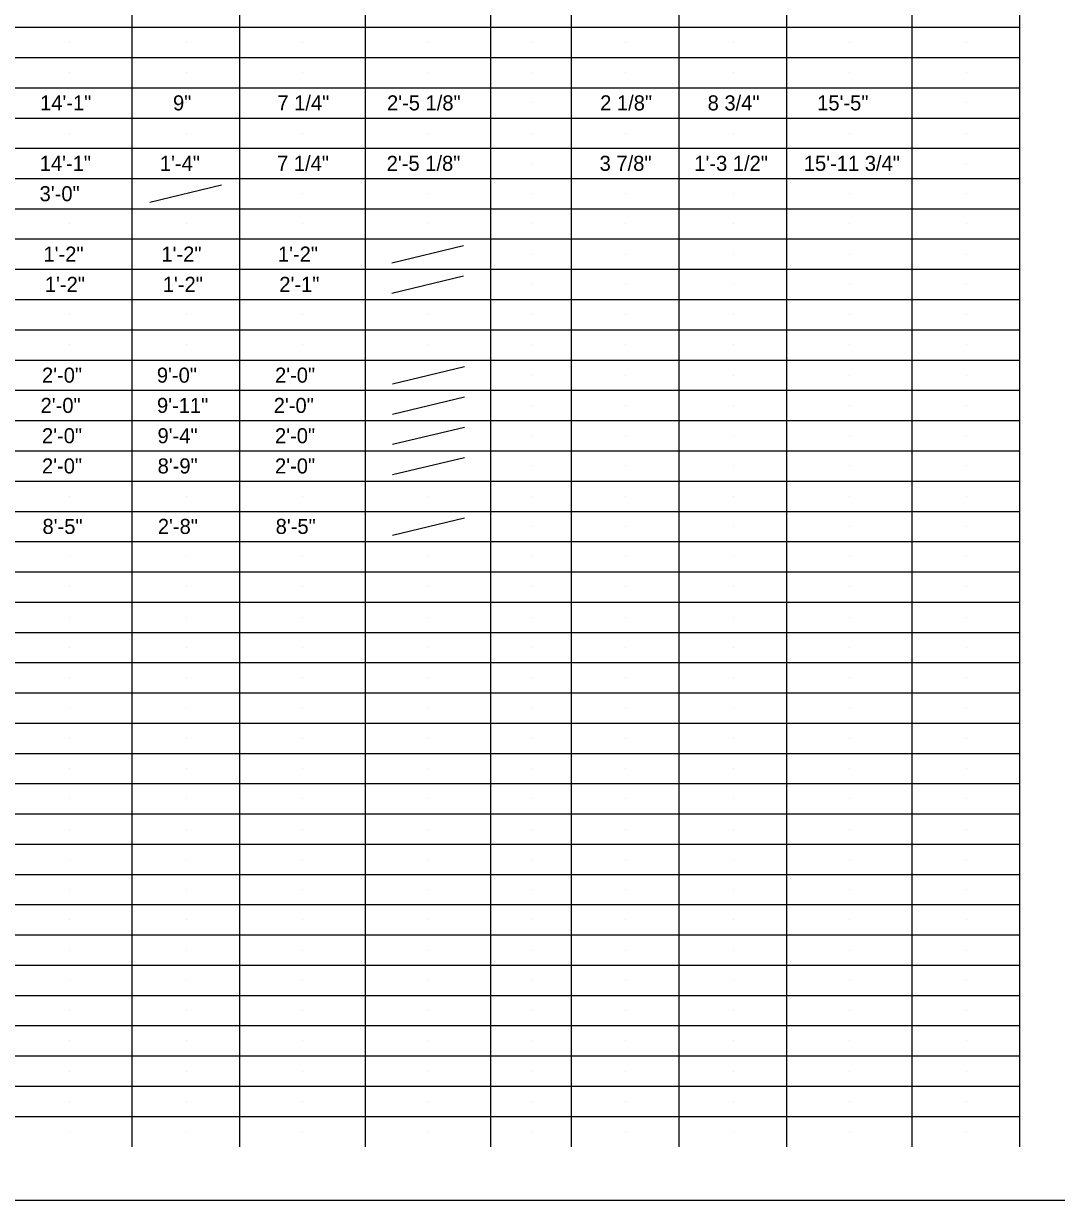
# Model space of a CAD drawing. Extents: x 0 to 34, y 0 to 22.
# Drawn here: x 8.82 to 18.42, y 0 to 10.94 of the extents above; entities that cross this region are included whole.
import ezdxf

# ---------------------------------------------------------------- set-up
doc = ezdxf.new("R2010")
doc.units = 0
for name, color, linetype in [('BR_P_Gen_Text', 7, 'Continuous'), ('SC_Scratch1', 7, 'Continuous'), ('SH_Border', 7, 'Continuous'), ('SH_Cut_Line', 7, 'Continuous')]:
    doc.layers.add(name, color=color, linetype=linetype)

msp = doc.modelspace()

# ---------------------------------------------------------------- linework, layer by layer
at = {"layer": 'BR_P_Gen_Text'}
for p, q in [((9.996, 9.279), (10.663, 9.44)), ((12.246, 8.717), (12.913, 8.877)), ((12.246, 8.435), (12.913, 8.596)), ((12.253, 7.592), (12.92, 7.752)), ((12.253, 7.31), (12.92, 7.471)), ((12.253, 7.029), (12.92, 7.19)), ((12.253, 6.748), (12.92, 6.908)), ((12.253, 6.185), (12.92, 6.346))]:
    msp.add_line(p, q, dxfattribs=at)
at = {"layer": 'SC_Scratch1'}
for p, q in [((9.25, 10.766), (9.25, 10.766)), ((10.333, 10.766), (10.333, 10.766)), ((11.417, 10.766), (11.417, 10.766)), ((12.583, 10.766), (12.583, 10.766)), ((13.542, 10.766), (13.542, 10.766)), ((14.417, 10.766), (14.417, 10.766)), ((15.417, 10.766), (15.417, 10.766)), ((16.5, 10.766), (16.5, 10.766)), ((17.583, 10.766), (17.583, 10.766)), ((9.25, 10.484), (9.25, 10.484)), ((10.333, 10.484), (10.333, 10.484)), ((11.417, 10.484), (11.417, 10.484)), ((12.583, 10.484), (12.583, 10.484)), ((13.542, 10.484), (13.542, 10.484)), ((14.417, 10.484), (14.417, 10.484)), ((15.417, 10.484), (15.417, 10.484)), ((16.5, 10.484), (16.5, 10.484)), ((17.583, 10.484), (17.583, 10.484)), ((9.25, 10.203), (9.25, 10.203)), ((10.333, 10.203), (10.333, 10.203)), ((11.417, 10.203), (11.417, 10.203)), ((12.583, 10.203), (12.583, 10.203)), ((13.542, 10.203), (13.542, 10.203)), ((14.417, 10.203), (14.417, 10.203)), ((15.417, 10.203), (15.417, 10.203)), ((16.5, 10.203), (16.5, 10.203)), ((17.583, 10.203), (17.583, 10.203)), ((9.25, 9.922), (9.25, 9.922)), ((10.333, 9.922), (10.333, 9.922)), ((11.417, 9.922), (11.417, 9.922)), ((12.583, 9.922), (12.583, 9.922)), ((13.542, 9.922), (13.542, 9.922)), ((14.417, 9.922), (14.417, 9.922)), ((15.417, 9.922), (15.417, 9.922)), ((16.5, 9.922), (16.5, 9.922)), ((17.583, 9.922), (17.583, 9.922)), ((9.25, 9.641), (9.25, 9.641)), ((10.333, 9.641), (10.333, 9.641)), ((11.417, 9.641), (11.417, 9.641)), ((12.583, 9.641), (12.583, 9.641)), ((13.542, 9.641), (13.542, 9.641)), ((14.417, 9.641), (14.417, 9.641)), ((15.417, 9.641), (15.417, 9.641)), ((16.5, 9.641), (16.5, 9.641)), ((17.583, 9.641), (17.583, 9.641)), ((9.25, 9.359), (9.25, 9.359)), ((10.333, 9.359), (10.333, 9.359)), ((11.417, 9.359), (11.417, 9.359)), ((12.583, 9.359), (12.583, 9.359)), ((13.542, 9.359), (13.542, 9.359)), ((14.417, 9.359), (14.417, 9.359)), ((15.417, 9.359), (15.417, 9.359)), ((16.5, 9.359), (16.5, 9.359)), ((17.583, 9.359), (17.583, 9.359)), ((9.25, 9.078), (9.25, 9.078)), ((10.333, 9.078), (10.333, 9.078)), ((11.417, 9.078), (11.417, 9.078)), ((12.583, 9.078), (12.583, 9.078)), ((13.542, 9.078), (13.542, 9.078)), ((14.417, 9.078), (14.417, 9.078)), ((15.417, 9.078), (15.417, 9.078)), ((16.5, 9.078), (16.5, 9.078)), ((17.583, 9.078), (17.583, 9.078)), ((9.25, 8.797), (9.25, 8.797)), ((10.333, 8.797), (10.333, 8.797)), ((11.417, 8.797), (11.417, 8.797)), ((12.583, 8.797), (12.583, 8.797)), ((13.542, 8.797), (13.542, 8.797)), ((14.417, 8.797), (14.417, 8.797)), ((15.417, 8.797), (15.417, 8.797)), ((16.5, 8.797), (16.5, 8.797)), ((17.583, 8.797), (17.583, 8.797)), ((9.25, 8.516), (9.25, 8.516)), ((10.333, 8.516), (10.333, 8.516)), ((11.417, 8.516), (11.417, 8.516)), ((12.583, 8.516), (12.583, 8.516)), ((13.542, 8.516), (13.542, 8.516)), ((14.417, 8.516), (14.417, 8.516)), ((15.417, 8.516), (15.417, 8.516)), ((16.5, 8.516), (16.5, 8.516)), ((17.583, 8.516), (17.583, 8.516)), ((9.25, 8.234), (9.25, 8.234)), ((10.333, 8.234), (10.333, 8.234)), ((11.417, 8.234), (11.417, 8.234)), ((12.583, 8.234), (12.583, 8.234)), ((13.542, 8.234), (13.542, 8.234)), ((14.417, 8.234), (14.417, 8.234)), ((15.417, 8.234), (15.417, 8.234)), ((16.5, 8.234), (16.5, 8.234)), ((17.583, 8.234), (17.583, 8.234)), ((9.25, 7.953), (9.25, 7.953)), ((10.333, 7.953), (10.333, 7.953)), ((11.417, 7.953), (11.417, 7.953)), ((12.583, 7.953), (12.583, 7.953)), ((13.542, 7.953), (13.542, 7.953)), ((14.417, 7.953), (14.417, 7.953)), ((15.417, 7.953), (15.417, 7.953)), ((16.5, 7.953), (16.5, 7.953)), ((17.583, 7.953), (17.583, 7.953)), ((9.25, 7.672), (9.25, 7.672)), ((10.333, 7.672), (10.333, 7.672)), ((11.417, 7.672), (11.417, 7.672)), ((12.583, 7.672), (12.583, 7.672)), ((13.542, 7.672), (13.542, 7.672)), ((14.417, 7.672), (14.417, 7.672)), ((15.417, 7.672), (15.417, 7.672)), ((16.5, 7.672), (16.5, 7.672)), ((17.583, 7.672), (17.583, 7.672)), ((9.25, 7.391), (9.25, 7.391)), ((10.333, 7.391), (10.333, 7.391)), ((11.417, 7.391), (11.417, 7.391)), ((12.583, 7.391), (12.583, 7.391)), ((13.542, 7.391), (13.542, 7.391)), ((14.417, 7.391), (14.417, 7.391)), ((15.417, 7.391), (15.417, 7.391)), ((16.5, 7.391), (16.5, 7.391)), ((17.583, 7.391), (17.583, 7.391)), ((9.25, 7.109), (9.25, 7.109)), ((10.333, 7.109), (10.333, 7.109)), ((11.417, 7.109), (11.417, 7.109)), ((12.583, 7.109), (12.583, 7.109)), ((13.542, 7.109), (13.542, 7.109)), ((14.417, 7.109), (14.417, 7.109)), ((15.417, 7.109), (15.417, 7.109)), ((16.5, 7.109), (16.5, 7.109)), ((17.583, 7.109), (17.583, 7.109)), ((9.25, 6.828), (9.25, 6.828)), ((10.333, 6.828), (10.333, 6.828)), ((11.417, 6.828), (11.417, 6.828)), ((12.583, 6.828), (12.583, 6.828)), ((13.542, 6.828), (13.542, 6.828)), ((14.417, 6.828), (14.417, 6.828)), ((15.417, 6.828), (15.417, 6.828)), ((16.5, 6.828), (16.5, 6.828)), ((17.583, 6.828), (17.583, 6.828)), ((9.25, 6.547), (9.25, 6.547)), ((10.333, 6.547), (10.333, 6.547)), ((11.417, 6.547), (11.417, 6.547)), ((12.583, 6.547), (12.583, 6.547)), ((13.542, 6.547), (13.542, 6.547)), ((14.417, 6.547), (14.417, 6.547)), ((15.417, 6.547), (15.417, 6.547)), ((16.5, 6.547), (16.5, 6.547)), ((17.583, 6.547), (17.583, 6.547)), ((9.25, 6.266), (9.25, 6.266)), ((10.333, 6.266), (10.333, 6.266)), ((11.417, 6.266), (11.417, 6.266)), ((12.583, 6.266), (12.583, 6.266)), ((13.542, 6.266), (13.542, 6.266)), ((14.417, 6.266), (14.417, 6.266)), ((15.417, 6.266), (15.417, 6.266)), ((16.5, 6.266), (16.5, 6.266)), ((17.583, 6.266), (17.583, 6.266)), ((9.25, 5.984), (9.25, 5.984)), ((10.333, 5.984), (10.333, 5.984)), ((11.417, 5.984), (11.417, 5.984)), ((12.583, 5.984), (12.583, 5.984)), ((13.542, 5.984), (13.542, 5.984)), ((14.417, 5.984), (14.417, 5.984)), ((15.417, 5.984), (15.417, 5.984)), ((16.5, 5.984), (16.5, 5.984)), ((17.583, 5.984), (17.583, 5.984)), ((9.25, 5.703), (9.25, 5.703)), ((10.333, 5.703), (10.333, 5.703)), ((11.417, 5.703), (11.417, 5.703)), ((12.583, 5.703), (12.583, 5.703)), ((13.542, 5.703), (13.542, 5.703)), ((14.417, 5.703), (14.417, 5.703)), ((15.417, 5.703), (15.417, 5.703)), ((16.5, 5.703), (16.5, 5.703)), ((17.583, 5.703), (17.583, 5.703)), ((9.25, 5.422), (9.25, 5.422)), ((10.333, 5.422), (10.333, 5.422)), ((11.417, 5.422), (11.417, 5.422)), ((12.583, 5.422), (12.583, 5.422)), ((13.542, 5.422), (13.542, 5.422)), ((14.417, 5.422), (14.417, 5.422)), ((15.417, 5.422), (15.417, 5.422)), ((16.5, 5.422), (16.5, 5.422)), ((17.583, 5.422), (17.583, 5.422)), ((9.25, 5.141), (9.25, 5.141)), ((10.333, 5.141), (10.333, 5.141)), ((11.417, 5.141), (11.417, 5.141)), ((12.583, 5.141), (12.583, 5.141)), ((13.542, 5.141), (13.542, 5.141)), ((14.417, 5.141), (14.417, 5.141)), ((15.417, 5.141), (15.417, 5.141)), ((16.5, 5.141), (16.5, 5.141)), ((17.583, 5.141), (17.583, 5.141)), ((9.25, 4.859), (9.25, 4.859)), ((10.333, 4.859), (10.333, 4.859)), ((11.417, 4.859), (11.417, 4.859)), ((12.583, 4.859), (12.583, 4.859)), ((13.542, 4.859), (13.542, 4.859)), ((14.417, 4.859), (14.417, 4.859)), ((15.417, 4.859), (15.417, 4.859)), ((16.5, 4.859), (16.5, 4.859)), ((17.583, 4.859), (17.583, 4.859)), ((9.25, 4.578), (9.25, 4.578)), ((10.333, 4.578), (10.333, 4.578)), ((11.417, 4.578), (11.417, 4.578)), ((12.583, 4.578), (12.583, 4.578)), ((13.542, 4.578), (13.542, 4.578)), ((14.417, 4.578), (14.417, 4.578)), ((15.417, 4.578), (15.417, 4.578)), ((16.5, 4.578), (16.5, 4.578)), ((17.583, 4.578), (17.583, 4.578)), ((9.25, 4.297), (9.25, 4.297)), ((10.333, 4.297), (10.333, 4.297)), ((11.417, 4.297), (11.417, 4.297)), ((12.583, 4.297), (12.583, 4.297)), ((13.542, 4.297), (13.542, 4.297)), ((14.417, 4.297), (14.417, 4.297)), ((15.417, 4.297), (15.417, 4.297)), ((16.5, 4.297), (16.5, 4.297)), ((17.583, 4.297), (17.583, 4.297)), ((9.25, 4.016), (9.25, 4.016)), ((10.333, 4.016), (10.333, 4.016)), ((11.417, 4.016), (11.417, 4.016)), ((12.583, 4.016), (12.583, 4.016)), ((13.542, 4.016), (13.542, 4.016)), ((14.417, 4.016), (14.417, 4.016)), ((15.417, 4.016), (15.417, 4.016)), ((16.5, 4.016), (16.5, 4.016)), ((17.583, 4.016), (17.583, 4.016)), ((9.25, 3.734), (9.25, 3.734)), ((10.333, 3.734), (10.333, 3.734)), ((11.417, 3.734), (11.417, 3.734)), ((12.583, 3.734), (12.583, 3.734)), ((13.542, 3.734), (13.542, 3.734)), ((14.417, 3.734), (14.417, 3.734)), ((15.417, 3.734), (15.417, 3.734)), ((16.5, 3.734), (16.5, 3.734)), ((17.583, 3.734), (17.583, 3.734)), ((9.25, 3.453), (9.25, 3.453)), ((10.333, 3.453), (10.333, 3.453)), ((11.417, 3.453), (11.417, 3.453)), ((12.583, 3.453), (12.583, 3.453)), ((13.542, 3.453), (13.542, 3.453)), ((14.417, 3.453), (14.417, 3.453)), ((15.417, 3.453), (15.417, 3.453)), ((16.5, 3.453), (16.5, 3.453)), ((17.583, 3.453), (17.583, 3.453)), ((9.25, 3.172), (9.25, 3.172)), ((10.333, 3.172), (10.333, 3.172)), ((11.417, 3.172), (11.417, 3.172)), ((12.583, 3.172), (12.583, 3.172)), ((13.542, 3.172), (13.542, 3.172)), ((14.417, 3.172), (14.417, 3.172)), ((15.417, 3.172), (15.417, 3.172)), ((16.5, 3.172), (16.5, 3.172)), ((17.583, 3.172), (17.583, 3.172)), ((9.25, 2.891), (9.25, 2.891)), ((10.333, 2.891), (10.333, 2.891)), ((11.417, 2.891), (11.417, 2.891)), ((12.583, 2.891), (12.583, 2.891)), ((13.542, 2.891), (13.542, 2.891)), ((14.417, 2.891), (14.417, 2.891)), ((15.417, 2.891), (15.417, 2.891)), ((16.5, 2.891), (16.5, 2.891)), ((17.583, 2.891), (17.583, 2.891)), ((9.25, 2.609), (9.25, 2.609)), ((10.333, 2.609), (10.333, 2.609)), ((11.417, 2.609), (11.417, 2.609)), ((12.583, 2.609), (12.583, 2.609)), ((13.542, 2.609), (13.542, 2.609)), ((14.417, 2.609), (14.417, 2.609)), ((15.417, 2.609), (15.417, 2.609)), ((16.5, 2.609), (16.5, 2.609)), ((17.583, 2.609), (17.583, 2.609)), ((9.25, 2.328), (9.25, 2.328)), ((10.333, 2.328), (10.333, 2.328)), ((11.417, 2.328), (11.417, 2.328)), ((12.583, 2.328), (12.583, 2.328)), ((13.542, 2.328), (13.542, 2.328)), ((14.417, 2.328), (14.417, 2.328)), ((15.417, 2.328), (15.417, 2.328)), ((16.5, 2.328), (16.5, 2.328)), ((17.583, 2.328), (17.583, 2.328)), ((9.25, 2.047), (9.25, 2.047)), ((10.333, 2.047), (10.333, 2.047)), ((11.417, 2.047), (11.417, 2.047)), ((12.583, 2.047), (12.583, 2.047)), ((13.542, 2.047), (13.542, 2.047)), ((14.417, 2.047), (14.417, 2.047)), ((15.417, 2.047), (15.417, 2.047)), ((16.5, 2.047), (16.5, 2.047)), ((17.583, 2.047), (17.583, 2.047)), ((9.25, 1.766), (9.25, 1.766)), ((10.333, 1.766), (10.333, 1.766)), ((11.417, 1.766), (11.417, 1.766)), ((12.583, 1.766), (12.583, 1.766)), ((13.542, 1.766), (13.542, 1.766)), ((14.417, 1.766), (14.417, 1.766)), ((15.417, 1.766), (15.417, 1.766)), ((16.5, 1.766), (16.5, 1.766)), ((17.583, 1.766), (17.583, 1.766)), ((9.25, 1.484), (9.25, 1.484)), ((10.333, 1.484), (10.333, 1.484)), ((11.417, 1.484), (11.417, 1.484)), ((12.583, 1.484), (12.583, 1.484)), ((13.542, 1.484), (13.542, 1.484)), ((14.417, 1.484), (14.417, 1.484)), ((15.417, 1.484), (15.417, 1.484)), ((16.5, 1.484), (16.5, 1.484)), ((17.583, 1.484), (17.583, 1.484)), ((9.25, 1.203), (9.25, 1.203)), ((10.333, 1.203), (10.333, 1.203)), ((11.417, 1.203), (11.417, 1.203)), ((12.583, 1.203), (12.583, 1.203)), ((13.542, 1.203), (13.542, 1.203)), ((14.417, 1.203), (14.417, 1.203)), ((15.417, 1.203), (15.417, 1.203)), ((16.5, 1.203), (16.5, 1.203)), ((17.583, 1.203), (17.583, 1.203)), ((9.25, 0.922), (9.25, 0.922)), ((10.333, 0.922), (10.333, 0.922)), ((11.417, 0.922), (11.417, 0.922)), ((12.583, 0.922), (12.583, 0.922)), ((13.542, 0.922), (13.542, 0.922)), ((14.417, 0.922), (14.417, 0.922)), ((15.417, 0.922), (15.417, 0.922)), ((16.5, 0.922), (16.5, 0.922)), ((17.583, 0.922), (17.583, 0.922)), ((9.25, 0.641), (9.25, 0.641)), ((10.333, 0.641), (10.333, 0.641)), ((11.417, 0.641), (11.417, 0.641)), ((12.583, 0.641), (12.583, 0.641)), ((13.542, 0.641), (13.542, 0.641)), ((14.417, 0.641), (14.417, 0.641)), ((15.417, 0.641), (15.417, 0.641)), ((16.5, 0.641), (16.5, 0.641)), ((17.583, 0.641), (17.583, 0.641))]:
    msp.add_line(p, q, dxfattribs=at)
at = {"layer": 'SH_Border'}
for p, q in [((18.083, 0.5), (18.083, 21.5)), ((9.833, 0.5), (9.833, 19.906)), ((10.833, 0.5), (10.833, 19.906)), ((12, 0.5), (12, 19.906)), ((13.167, 0.5), (13.167, 19.906)), ((13.917, 0.5), (13.917, 19.906)), ((14.917, 0.5), (14.917, 19.906)), ((15.917, 0.5), (15.917, 19.906)), ((17.083, 0.5), (17.083, 19.906)), ((2, 10.906), (18.083, 10.906)), ((2, 10.625), (18.083, 10.625)), ((2, 10.344), (18.083, 10.344)), ((2, 10.062), (18.083, 10.062)), ((2, 9.781), (18.083, 9.781)), ((2, 9.5), (18.083, 9.5)), ((2, 9.219), (18.083, 9.219)), ((2, 8.938), (18.083, 8.938)), ((2, 8.656), (18.083, 8.656)), ((2, 8.375), (18.083, 8.375)), ((2, 8.094), (18.083, 8.094)), ((2, 7.812), (18.083, 7.812)), ((2, 7.531), (18.083, 7.531)), ((2, 7.25), (18.083, 7.25)), ((2, 6.969), (18.083, 6.969)), ((2, 6.688), (18.083, 6.688)), ((2, 6.406), (18.083, 6.406)), ((2, 6.125), (18.083, 6.125)), ((2, 5.844), (18.083, 5.844)), ((2, 5.562), (18.083, 5.562)), ((2, 5.281), (18.083, 5.281)), ((2, 5), (18.083, 5)), ((2, 4.719), (18.083, 4.719)), ((2, 4.438), (18.083, 4.438)), ((2, 4.156), (18.083, 4.156)), ((2, 3.875), (18.083, 3.875)), ((2, 3.594), (18.083, 3.594)), ((2, 3.312), (18.083, 3.312)), ((2, 3.031), (18.083, 3.031)), ((2, 2.75), (18.083, 2.75)), ((2, 2.469), (18.083, 2.469)), ((2, 2.188), (18.083, 2.188)), ((2, 1.906), (18.083, 1.906)), ((2, 1.625), (18.083, 1.625)), ((2, 1.344), (18.083, 1.344)), ((2, 1.062), (18.083, 1.062)), ((2, 0.781), (18.083, 0.781))]:
    msp.add_line(p, q, dxfattribs=at)
at = {"layer": 'SH_Cut_Line'}
msp.add_lwpolyline([(0, 22), (34, 22), (34, 0), (0, 0)], close=True, dxfattribs=at)

# ---------------------------------------------------------------- texts
at = {"layer": 'BR_P_Gen_Text'}
for s, p in [('14\'-1"', (8.976, 10.133)), ('9"', (10.212, 10.133)), ('7 1/4"', (11.182, 10.133)), ('2\'-5 1/8"', (12.201, 10.133)), ('2 1/8"', (14.182, 10.133)), ('8 3/4"', (15.181, 10.133)), ('15\'-5"', (16.199, 10.133)), ('14\'-1"', (8.973, 9.571)), ('1\'-4"', (10.09, 9.571)), ('7 1/4"', (11.179, 9.571)), ('2\'-5 1/8"', (12.198, 9.571)), ('3 7/8"', (14.177, 9.571)), ('1\'-3 1/2"', (15.057, 9.571)), ('15\'-11 3/4"', (16.075, 9.571)), ('3\'-0"', (8.972, 9.289)), ('1\'-2"', (9.008, 8.727)), ('1\'-2"', (10.104, 8.727)), ('1\'-2"', (11.187, 8.727)), ('1\'-2"', (9.021, 8.446)), ('1\'-2"', (10.117, 8.446)), ('2\'-1"', (11.2, 8.446)), ('2\'-0"', (8.994, 7.602)), ('9\'-0"', (10.062, 7.602)), ('2\'-0"', (11.16, 7.602)), ('2\'-0"', (8.981, 7.321)), ('9\'-11"', (10.063, 7.321)), ('2\'-0"', (11.148, 7.321)), ('2\'-0"', (8.994, 7.039)), ('9\'-4"', (10.068, 7.039)), ('2\'-0"', (11.16, 7.039)), ('2\'-0"', (8.994, 6.758)), ('8\'-9"', (10.069, 6.758)), ('2\'-0"', (11.16, 6.758)), ('8\'-5"', (8.999, 6.196)), ('2\'-8"', (10.071, 6.196)), ('8\'-5"', (11.166, 6.196))]:
    msp.add_text(s, height=0.14, dxfattribs=at).set_placement(p)

doc.saveas('drawing.dxf')
